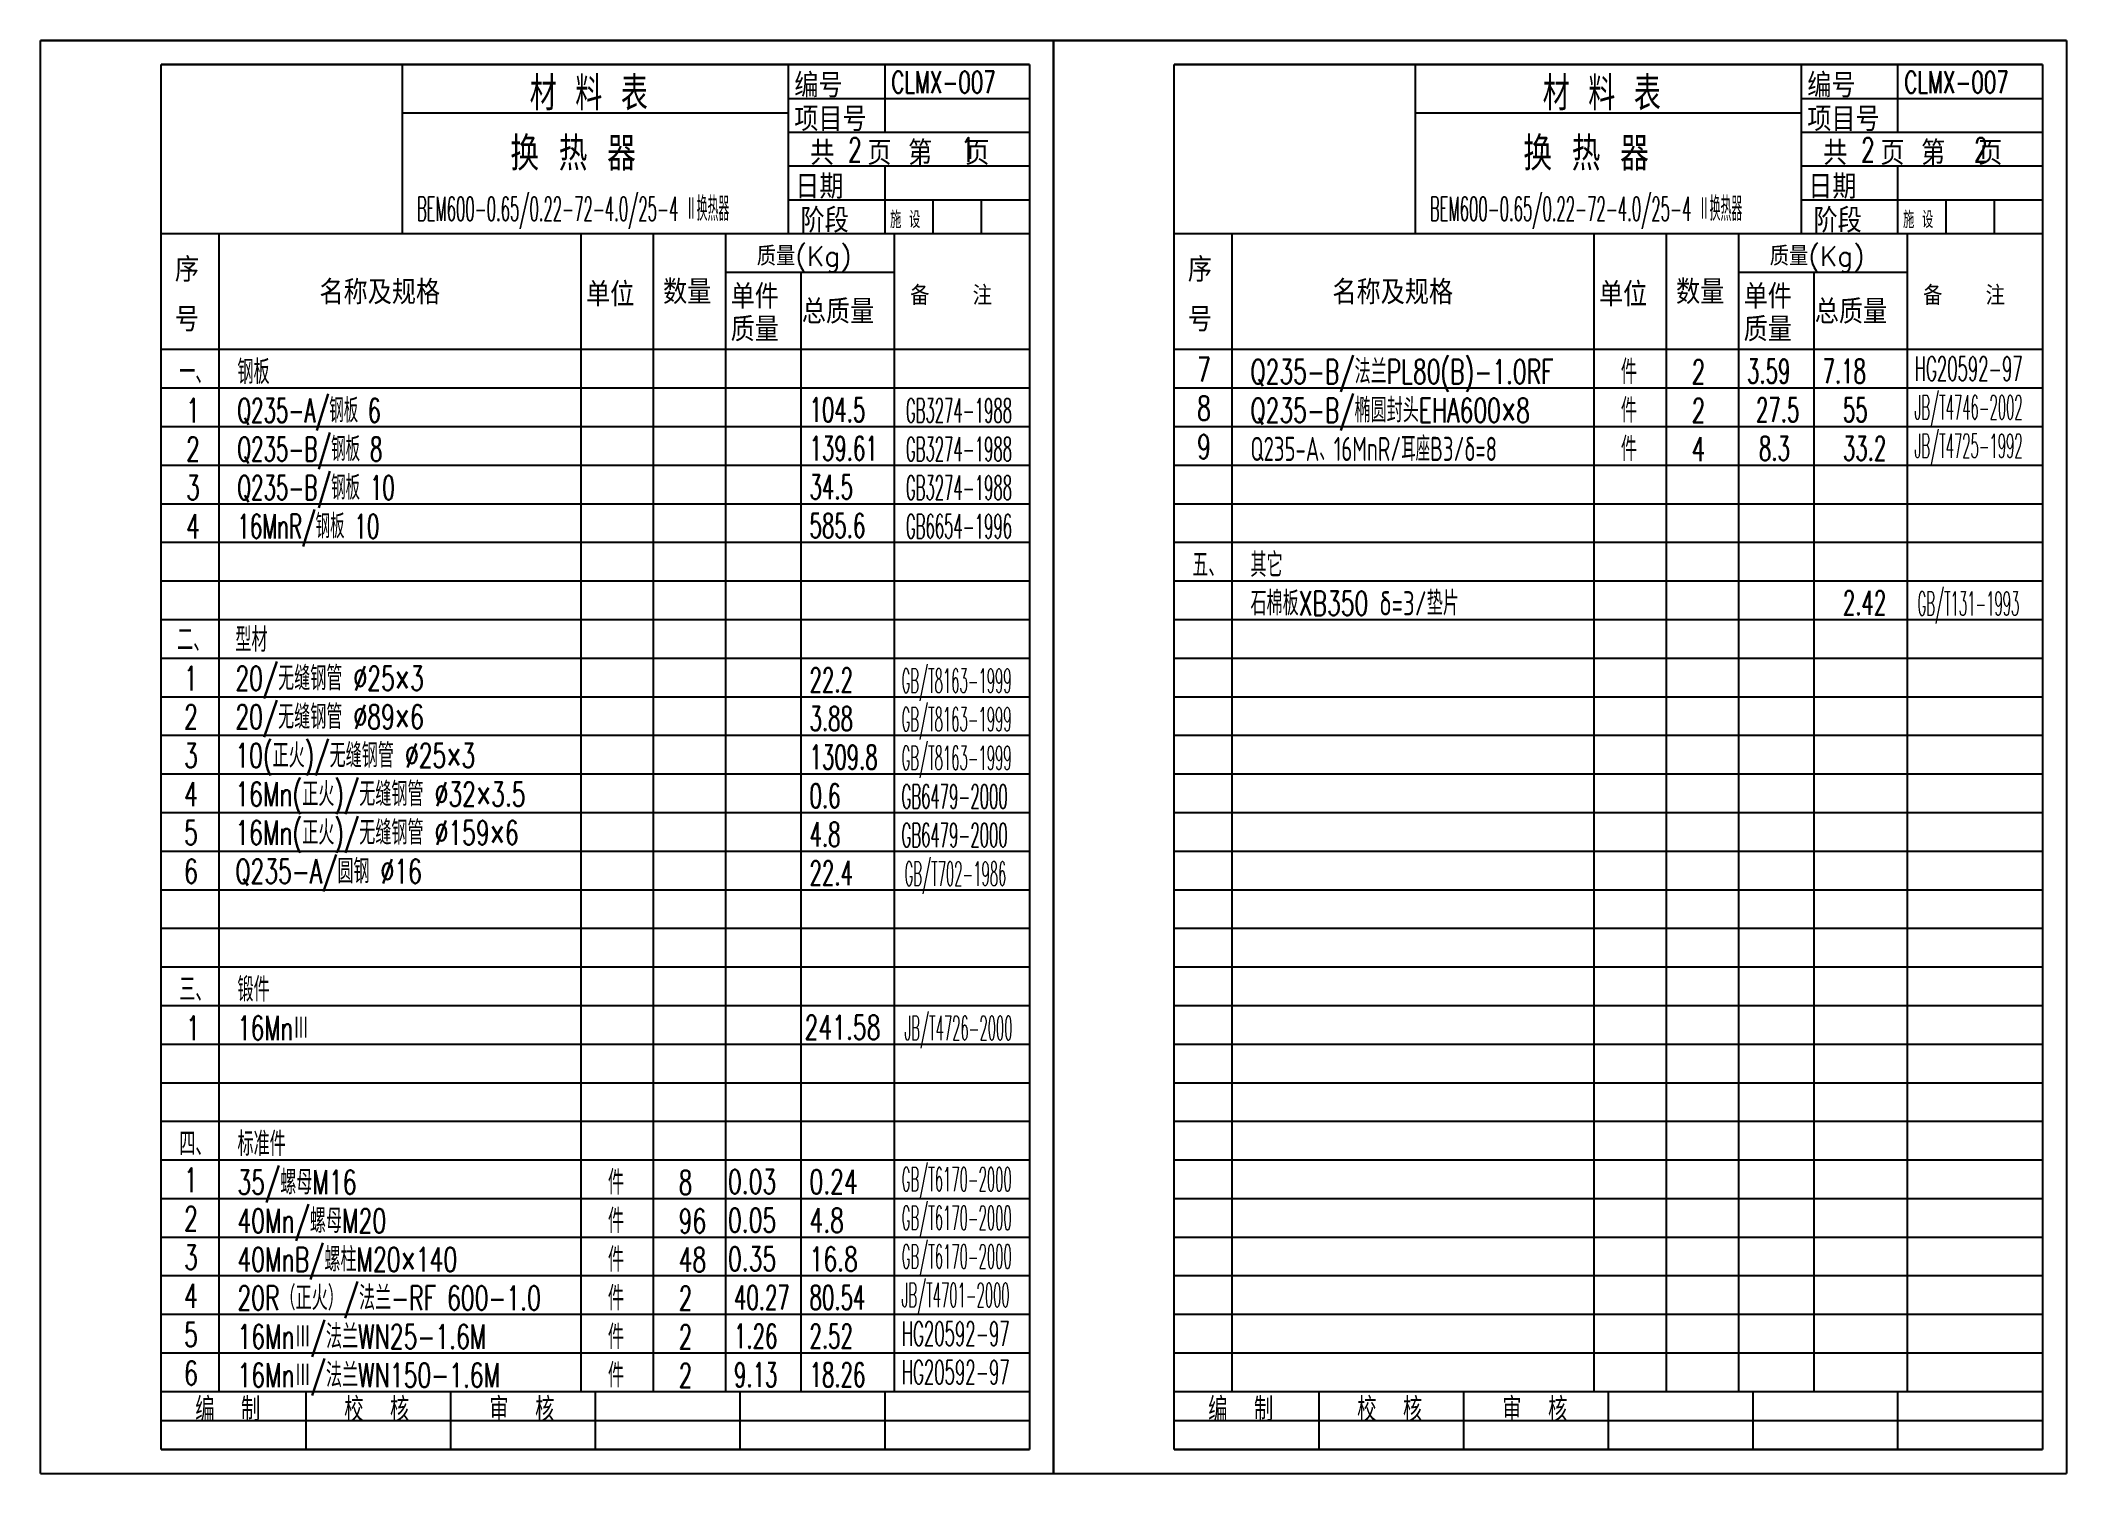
# Model space of a CAD drawing. Extents: x -245 to 175, y 0 to 297.
import ezdxf

# ---------------------------------------------------------------- set-up
doc = ezdxf.new("R2010")
doc.units = 0
doc.header["$LTSCALE"] = 10
for name, color, linetype in [('1轮廓实线层', 7, 'CONTINUOUS'), ('2细线层', 4, 'CONTINUOUS'), ('6文字层', 3, 'CONTINUOUS')]:
    doc.layers.add(name, color=color, linetype=linetype)
doc.styles.add('PC_TEXTSTYLE', font='romans.shx', dxfattribs={"width": 0.8, "bigfont": 'hzfs.shx'})

msp = doc.modelspace()

# ---------------------------------------------------------------- linework, layer by layer
at = {"layer": '1轮廓实线层'}
for p, q in [((-220, 5), (-220, 292)), ((-220, 5), (-220, 292)), ((-40, 292), (-220, 292)), ((-220, 292), (-40, 292)), ((-170, 292), (-170, 257)), ((-90, 292), (-90, 257)), ((-40, 292), (-40, 5)), ((-40, 292), (-40, 5)), ((-10, 5), (-10, 292)), ((-10, 5), (-10, 292)), ((-10, 292), (170, 292)), ((170, 292), (-10, 292)), ((40, 292), (40, 257)), ((120, 292), (120, 257)), ((170, 292), (170, 5)), ((170, 292), (170, 5)), ((-170, 282), (-90, 282)), ((40, 282), (120, 282)), ((-220, 257), (-40, 257)), ((-208, 257), (-208, 17)), ((-133, 257), (-133, 17)), ((-118, 257), (-118, 17)), ((-103, 257), (-103, 17)), ((-68, 257), (-68, 17)), ((-10, 257), (170, 257)), ((2, 257), (2, 17)), ((77, 257), (77, 17)), ((92, 257), (92, 17)), ((107, 257), (107, 17)), ((142, 257), (142, 17)), ((-103, 249), (-68, 249)), ((-87.35, 248.78), (-87.35, 16.78)), ((107, 249), (142, 249)), ((122.65, 248.78), (122.65, 16.78)), ((-220, 233), (-40, 233)), ((-10, 233), (170, 233)), ((-220, 17), (-40, 17)), ((-10, 17), (170, 17)), ((-220, 5), (-40, 5)), ((-40, 5), (-220, 5)), ((170, 5), (-10, 5)), ((-10, 5), (170, 5))]:
    msp.add_line(p, q, dxfattribs=at)
at = {"layer": '2细线层'}
for p, q in [((-245, 0), (-245, 297)), ((-35, 297), (-245, 297)), ((-245, 297), (-35, 297)), ((-35, 297), (-35, 0)), ((-35, 0), (-35, 297)), ((-35, 297), (175, 297)), ((175, 297), (-35, 297)), ((175, 297), (175, 0)), ((-70, 292), (-70, 278)), ((140, 292), (140, 278)), ((-90, 285), (-40, 285)), ((120, 285), (170, 285)), ((-90, 278), (-40, 278)), ((120, 278), (170, 278)), ((-90, 271), (-40, 271)), ((-70, 271), (-70, 257)), ((120, 271), (170, 271)), ((140, 271), (140, 257)), ((-90, 264), (-40, 264)), ((-60, 264), (-60, 257)), ((-50, 264), (-50, 257)), ((120, 264), (170, 264)), ((150, 264), (150, 257)), ((160, 264), (160, 257)), ((-220, 225), (-40, 225)), ((-10, 225), (170, 225)), ((-220, 217), (-40, 217)), ((-10, 217), (170, 217)), ((-220, 209), (-40, 209)), ((-10, 209), (170, 209)), ((-220, 201), (-40, 201)), ((-10, 201), (170, 201)), ((-220, 193), (-40, 193)), ((-10, 193), (170, 193)), ((-220, 185), (-40, 185)), ((-10, 185), (170, 185)), ((-220, 177), (-40, 177)), ((-10, 177), (170, 177)), ((-220, 169), (-40, 169)), ((-10, 169), (170, 169)), ((-220, 161), (-40, 161)), ((-10, 161), (170, 161)), ((-220, 153), (-40, 153)), ((-10, 153), (170, 153)), ((-220, 145), (-40, 145)), ((-10, 145), (170, 145)), ((-220, 137), (-40, 137)), ((-10, 137), (170, 137)), ((-220, 129), (-40, 129)), ((-10, 129), (170, 129)), ((-220, 121), (-40, 121)), ((-10, 121), (170, 121)), ((-220, 113), (-40, 113)), ((-10, 113), (170, 113)), ((-220, 105), (-40, 105)), ((-10, 105), (170, 105)), ((-220, 97), (-40, 97)), ((-10, 97), (170, 97)), ((-220, 89), (-40, 89)), ((-10, 89), (170, 89)), ((-220, 81), (-40, 81)), ((-10, 81), (170, 81)), ((-220, 73), (-40, 73)), ((-10, 73), (170, 73)), ((-220, 65), (-40, 65)), ((-10, 65), (170, 65)), ((-220, 57), (-40, 57)), ((-10, 57), (170, 57)), ((-220, 49), (-40, 49)), ((-10, 49), (170, 49)), ((-220, 41), (-40, 41)), ((-10, 41), (170, 41)), ((-220, 33), (-40, 33)), ((-10, 33), (170, 33)), ((-220, 25), (-40, 25)), ((-10, 25), (170, 25)), ((-190, 17), (-190, 5)), ((-160, 17), (-160, 5)), ((-130, 17), (-130, 5)), ((-100, 17), (-100, 5)), ((-70, 17), (-70, 5)), ((20, 17), (20, 5)), ((50, 17), (50, 5)), ((80, 17), (80, 5)), ((110, 17), (110, 5)), ((140, 17), (140, 5)), ((-220, 11), (-40, 11)), ((-10, 11), (170, 11)), ((-245, 0), (-35, 0)), ((-35, 0), (175, 0))]:
    msp.add_line(p, q, dxfattribs=at)

# ---------------------------------------------------------------- texts
at = {"layer": '6文字层', "style": 'PC_TEXTSTYLE'}
for s, height, width, p in [('材 料 表', 7, 0.8, (-143.58, 282.52)), ('CLMX-007', 4.5, 0.667, (-68.6, 286.12)), ('材 料 表', 7, 0.8, (66.42, 282.52)), ('CLMX-007', 4.5, 0.667, (141.4, 286.12)), ('换 热 器', 7, 0.85, (-147.6, 270.06)), ('换 热 器', 7, 0.85, (62.4, 270.06)), ('2', 5, 0.667, (-77.6, 271.84)), ('1', 5, 0.667, (-54.18, 271.84)), ('2', 5, 0.667, (132.4, 271.84)), ('2', 5, 0.667, (155.82, 271.84)), ('BEM600-0.65/0.22-72-4.0/25-4 Ⅱ换热器', 5, 0.45, (-166.96, 259.61)), ('BEM600-0.65/0.22-72-4.0/25-4 Ⅱ换热器', 5, 0.45, (43.04, 259.61)), ('施 设', 3.5, 0.667, (-68.88, 258.12)), ('施 设', 3.5, 0.667, (141.12, 258.12)), ('钢板', 5, 0.667, (-204.17, 225.82)), ('7', 5, 0.667, (-5.24, 226.31)), ('Q235-B/法兰PL80(B)-1.0RF', 5, 0.667, (5.83, 225.86)), ('件', 5, 0.667, (82.62, 225.82)), ('HG20592-97', 5, 0.5, (143.53, 226.48)), ('一、', 5, 0.667, (-216.23, 225.82)), ('2', 5, 0.667, (97.28, 225.82)), ('3.59', 5, 0.6, (108.77, 225.96)), ('7.18', 5, 0.6, (124.42, 225.96)), ('1', 5, 0.667, (-214.8, 217.82)), ('Q235-A/钢板 6', 5, 0.6, (-204.17, 217.82)), ('104.5', 5, 0.6, (-85.58, 217.96)), ('GB3274-1988', 5, 0.45, (-65.59, 217.82)), ('8', 5, 0.667, (-5.24, 218.31)), ('Q235-B/椭圆封头EHA600×8', 5, 0.667, (5.83, 217.86)), ('件', 5, 0.667, (82.62, 217.82)), ('2', 5, 0.667, (97.28, 217.82)), ('27.5', 5, 0.6, (110.64, 217.96)), ('55', 5, 0.6, (128.64, 217.96)), ('JB/T4746-2002', 5, 0.4, (143.53, 218.48)), ('2', 5, 0.667, (-214.8, 209.82)), ('Q235-B/钢板 8', 5, 0.6, (-204.17, 209.82)), ('139.61', 5, 0.6, (-85.58, 209.96)), ('GB3274-1988', 5, 0.45, (-65.59, 209.82)), ('9', 5, 0.667, (-5.24, 210.31)), ('Q235-A、16MnR/耳座B3/δ=8', 5, 0.6, (5.83, 209.86)), ('件', 5, 0.667, (82.62, 209.82)), ('4', 5, 0.667, (97.28, 209.82)), ('8.3', 5, 0.6, (111.23, 209.96)), ('33.2', 5, 0.6, (128.64, 209.96)), ('JB/T4725-1992', 5, 0.4, (143.53, 210.48)), ('3', 5, 0.667, (-214.8, 201.82)), ('Q235-B/钢板 10', 5, 0.6, (-204.17, 201.82)), ('34.5', 5, 0.6, (-85.58, 201.96)), ('GB3274-1988', 5, 0.45, (-65.59, 201.82)), ('4', 5, 0.667, (-214.8, 193.82)), ('16MnR/钢板 10', 5, 0.6, (-204.17, 193.82)), ('585.6', 5, 0.6, (-85.58, 193.96)), ('GB6654-1996', 5, 0.45, (-65.59, 193.82)), ('五、', 5, 0.667, (-6.23, 185.82)), ('其它', 5, 0.667, (5.83, 185.82)), ('石棉板XB350 δ=3/垫片', 5, 0.667, (5.83, 177.86)), ('2.42', 5, 0.6, (128.64, 177.96)), ('GB/T131-1993', 5, 0.4, (144.13, 177.82)), ('二、', 5, 0.667, (-216.67, 170.31)), ('型材', 5, 0.667, (-204.61, 170.31)), ('20/无缝钢管 %%c25×3', 5, 0.667, (-204.61, 162.31)), ('1', 5, 0.667, (-215.24, 162.31)), ('22.2', 5, 0.6, (-85.58, 161.96)), ('GB/T8163-1999', 5, 0.4, (-66.49, 161.82)), ('20/无缝钢管 %%c89×6', 5, 0.667, (-204.61, 154.31)), ('GB/T8163-1999', 5, 0.4, (-66.49, 153.82)), ('2', 5, 0.667, (-215.24, 154.31)), ('3.88', 5, 0.6, (-85.58, 153.96)), ('3', 5, 0.667, (-215.24, 146.31)), ('10(正火)/无缝钢管 %%c25×3', 5, 0.667, (-204.61, 146.31)), ('GB/T8163-1999', 5, 0.4, (-66.49, 145.82)), ('1309.8', 5, 0.6, (-85.58, 145.96)), ('4', 5, 0.667, (-215.24, 138.31)), ('16Mn(正火)/无缝钢管 %%c32×3.5', 5, 0.667, (-204.61, 138.31)), ('0.6', 5, 0.6, (-85.58, 137.96)), ('GB6479-2000', 5, 0.45, (-66.49, 137.82)), ('5', 5, 0.667, (-215.24, 130.31)), ('16Mn(正火)/无缝钢管 %%c159×6', 5, 0.667, (-204.61, 130.31)), ('4.8', 5, 0.6, (-85.58, 129.96)), ('GB6479-2000', 5, 0.45, (-66.49, 129.82)), ('6', 5, 0.667, (-215.24, 122.31)), ('Q235-A/圆钢 %%c16', 5, 0.667, (-204.61, 122.31)), ('22.4', 5, 0.6, (-85.58, 121.96)), ('GB/T702-1986', 5, 0.4, (-65.87, 121.82)), ('三、', 5, 0.667, (-216.23, 97.82)), ('锻件', 5, 0.667, (-204.17, 97.82)), ('1', 5, 0.667, (-214.8, 89.82)), ('16MnⅢ', 5, 0.65, (-204.17, 89.82)), ('241.58', 5, 0.667, (-86.6, 89.96)), ('JB/T4726-2000', 5, 0.4, (-65.87, 89.82)), ('四、', 5, 0.667, (-216.23, 65.82)), ('标准件', 5, 0.667, (-204.17, 65.82)), ('1', 5, 0.667, (-215.24, 58.31)), ('35/螺母M16', 5, 0.667, (-204.17, 57.86)), ('件', 5, 0.667, (-127.38, 57.82)), ('GB/T6170-2000', 5, 0.4, (-66.47, 58.48)), ('8', 5, 0.667, (-112.72, 57.82)), ('0.03', 5, 0.667, (-102.49, 57.99)), ('0.24', 5, 0.667, (-85.58, 57.96)), ('2', 5, 0.667, (-215.24, 50.31)), ('40Mn/螺母M20', 5, 0.667, (-204.17, 49.86)), ('件', 5, 0.667, (-127.38, 49.82)), ('96', 5, 0.667, (-112.72, 49.82)), ('0.05', 5, 0.667, (-102.49, 49.99)), ('4.8', 5, 0.667, (-85.58, 49.96)), ('GB/T6170-2000', 5, 0.4, (-66.47, 50.48)), ('3', 5, 0.667, (-215.24, 42.31)), ('40MnB/螺柱M20×140', 5, 0.667, (-204.17, 41.86)), ('件', 5, 0.667, (-127.38, 41.82)), ('48', 5, 0.667, (-112.72, 41.82)), ('0.35', 5, 0.667, (-102.49, 41.99)), ('16.8', 5, 0.667, (-85.58, 41.96)), ('GB/T6170-2000', 5, 0.4, (-66.47, 42.48)), ('4', 5, 0.667, (-215.24, 34.31)), ('20R（正火）/法兰-RF 600-1.0', 5, 0.667, (-204.17, 33.86)), ('件', 5, 0.667, (-127.38, 33.82)), ('2', 5, 0.667, (-112.72, 33.82)), ('40.27', 5, 0.6, (-101.23, 33.96)), ('80.54', 5, 0.6, (-85.58, 33.96)), ('JB/T4701-2000', 5, 0.4, (-66.47, 34.48)), ('5', 5, 0.667, (-215.24, 26.31)), ('16MnⅢ/法兰WN25-1.6M', 5, 0.667, (-204.17, 25.86)), ('件', 5, 0.667, (-127.38, 25.82)), ('2', 5, 0.667, (-112.72, 25.82)), ('1.26', 5, 0.6, (-101.23, 25.96)), ('2.52', 5, 0.6, (-85.58, 25.96)), ('HG20592-97', 5, 0.5, (-66.47, 26.48)), ('6', 5, 0.667, (-215.24, 18.31)), ('16MnⅢ/法兰WN150-1.6M', 5, 0.667, (-204.17, 17.86)), ('件', 5, 0.667, (-127.38, 17.82)), ('2', 5, 0.667, (-112.72, 17.82)), ('9.13', 5, 0.6, (-101.23, 17.96)), ('18.26', 5, 0.6, (-85.58, 17.96)), ('HG20592-97', 5, 0.5, (-66.47, 18.48)), (' 编  制           ', 5, 0.8, (-215.67, 10.77)), ('校  核', 5, 0.8, (-182.04, 10.77)), ('审  核', 5, 0.8, (-151.96, 10.77)), (' 编  制           ', 5, 0.8, (-5.67, 10.77)), ('校  核', 5, 0.8, (27.96, 10.77)), ('审  核', 5, 0.8, (58.04, 10.77))]:
    msp.add_text(s, height=height, dxfattribs=dict(at, width=width)).set_placement(p)
for s, height, p in [('编号', 5, (-88.73, 285.21)), ('编号', 5, (121.27, 285.21)), ('项目号', 5, (-88.73, 278.21)), ('项目号', 5, (121.27, 278.21)), ('共  页 第  页', 5, (-85.43, 271.21)), ('共  页 第  页', 5, (124.57, 271.21)), ('日期', 5, (-88.52, 264.21)), ('日期', 5, (121.48, 264.21)), ('阶段', 5, (-87.45, 257.21)), ('阶段', 5, (122.55, 257.21)), ('序', 5, (-217.14, 247.01)), ('质量(Kg)', 4, (-96.52, 250.33)), ('序', 5, (-7.14, 247.01)), ('质量(Kg)', 4, (113.48, 250.33)), ('名称及规格', 5, (-187.17, 242.32)), ('数量', 5, (-115.94, 242.39)), ('名称及规格', 5, (22.83, 242.32)), ('数量', 5, (94.06, 242.39)), ('单位', 5, (-131.91, 241.89)), ('单件', 5, (-101.93, 241.45)), ('总质量', 5, (-87.18, 238.31)), ('备   注', 4, (-64.71, 242.17)), ('单位', 5, (78.09, 241.89)), ('单件', 5, (108.07, 241.45)), ('总质量', 5, (122.82, 238.31)), ('备   注', 4, (145.29, 242.17)), ('号', 5, (-217.14, 236.69)), ('质量', 5, (-101.93, 234.64)), ('号', 5, (-7.14, 236.69)), ('质量', 5, (108.07, 234.64))]:
    msp.add_text(s, height=height, dxfattribs=at).set_placement(p)

doc.saveas('drawing.dxf')
